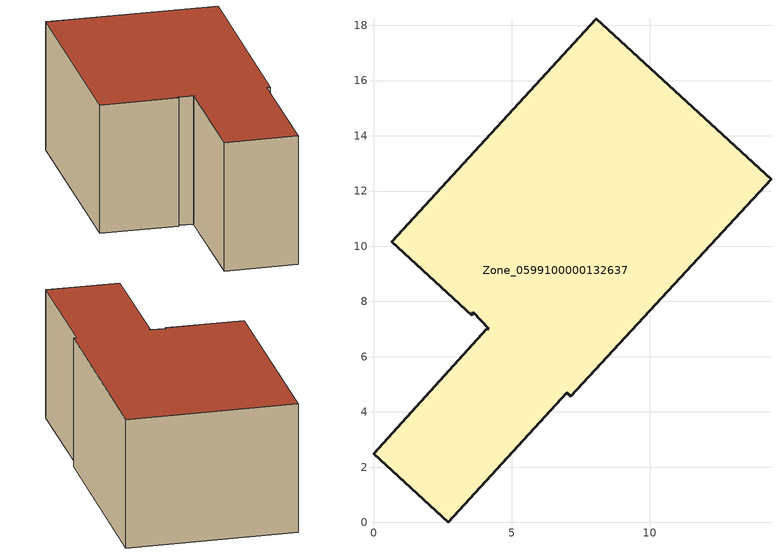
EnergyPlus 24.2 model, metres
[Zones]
Zone_0599100000132637
 floor ground (C_G): 8.07,18.24 14.39,12.43 7.14,4.56 7,4.69 2.71,0 0,2.48 4.1,7 4.18,7.01 3.61,7.61 3.56,7.51 0.66,10.16 z0
 wall outside (C_F): 14.39,12.43 8.07,18.24 0.66,10.16 3.56,7.51 3.61,7.61 4.18,7.01 4.1,7 0,2.48 2.71,0 7,4.69 7.14,4.56 14.39,12.43 z0:6.71
 roof outside (C_R): 2.71,0 7,4.69 7.14,4.56 14.39,12.43 8.07,18.24 0.66,10.16 3.56,7.51 3.61,7.61 4.18,7.01 4.1,7 0,2.48 z6.71
[BUILDING]
Pand.0599100000132637: North Axis=0; Terrain=City; Loads Convergence Tolerance Value=0.04; Temperature Convergence Tolerance Value=0.4; Solar Distribution=FullExterior; Maximum Number of Warmup Days=25; Minimum Number of Warmup Days=1
[Site:Location]
Rotterdam.The.Hague.AP_ZH_NLD Design_Conditions: Latitude=51.96; Longitude=4.45; Time Zone=1; Elevation=-4.5
[SITE:GROUNDTEMPERATURE:BUILDINGSURFACE]
18, 18, 18, 18, 18, 18, 18, 18, 18, 18, 18, 18
[MATERIAL] Thermal Absorptance=0.9; Solar Absorptance=0.7; Visible Absorptance=0.7
Name | Roughness | Thickness | Conductivity | Density | Specific Heat
G.TC.1975-1991 | MediumSmooth | 0.15 | 0.288461 | 540 | 1210
F.TC.1975-1991 | Rough | 0.3 | 0.230769 | 1920 | 840
R.TC.1975-1991 | MediumRough | 0.2 | 0.153846 | 1500 | 1000
[CONSTRUCTION]
C_G: G.TC.1975-1991
C_F: F.TC.1975-1991
C_R: R.TC.1975-1991
[ZONE]
Zone_0599100000132637: Type=1; Multiplier=1; Ceiling Height=Autocalculate; Volume=Autocalculate; Floor Area=autocalculate; Part of Total Floor Area=Yes
[ZONEINFILTRATION:DESIGNFLOWRATE]
Infil_Zone_0599100000132637: Zone or ZoneList or Space or SpaceList=Zone_0599100000132637; Schedule=AlwaysOn; Design Flow Rate Calculation Method=Flow/Area; Flow Rate per Floor Area=0.003; Constant Term Coefficient=1; Temperature Term Coefficient=0; Velocity Term Coefficient=0; Velocity Squared Term Coefficient=0
[HVACTEMPLATE:ZONE:IDEALLOADSAIRSYSTEM]
Zone_0599100000132637: Maximum Heating Supply Air Temperature=50; Minimum Cooling Supply Air Temperature=13; Maximum Heating Supply Air Humidity Ratio=0.0156; Minimum Cooling Supply Air Humidity Ratio=0.0077; Heating Limit=NoLimit; Cooling Limit=NoLimit; Dehumidification Control Type=ConstantSensibleHeatRatio; Cooling Sensible Heat Ratio=0.7; Dehumidification Setpoint=60; Humidification Control Type=None; Humidification Setpoint=30; Outdoor Air Method=None; Outdoor Air Flow Rate per Person=0.00944; Outdoor Air Flow Rate per Zone Floor Area=0; Outdoor Air Flow Rate per Zone=0; Demand Controlled Ventilation Type=None; Outdoor Air Economizer Type=NoEconomizer; Heat Recovery Type=None; Sensible Heat Recovery Effectiveness=0.7; Latent Heat Recovery Effectiveness=0.65
[ZONECONTROL:THERMOSTAT]
ThermostatControl_Zone_0599100000132637: Zone or ZoneList=Zone_0599100000132637; Control Type Schedule=DualSetpointControlType; Control 1=Thermostat_Zone_0599100000132637; Temperature Difference Between Cutout And Setpoint=0
[THERMOSTATSETPOINT:DUALSETPOINT]
Thermostat_Zone_0599100000132637: Heating Setpoint Temperature Schedule=HeatingSetpoint_Zone_0599100000132637; Cooling Setpoint Temperature Schedule=CoolingSetpoint_Zone_0599100000132637
[SCHEDULE:COMPACT]
HeatingSetpoint_Zone_0599100000132637: Through: 12/31, For: AllDays, Until: 24:00, 21
CoolingSetpoint_Zone_0599100000132637: Through: 12/31, For: AllDays, Until: 24:00, 24
DualSetpointControlType: Through: 12/31, For: AllDays, Until: 24:00, 4
AlwaysOn: Through: 12/31, For: AllDays, Until: 24:00, 1
